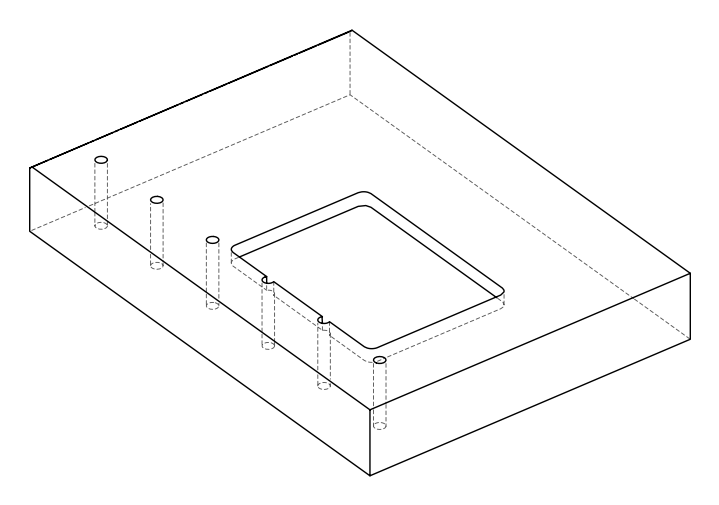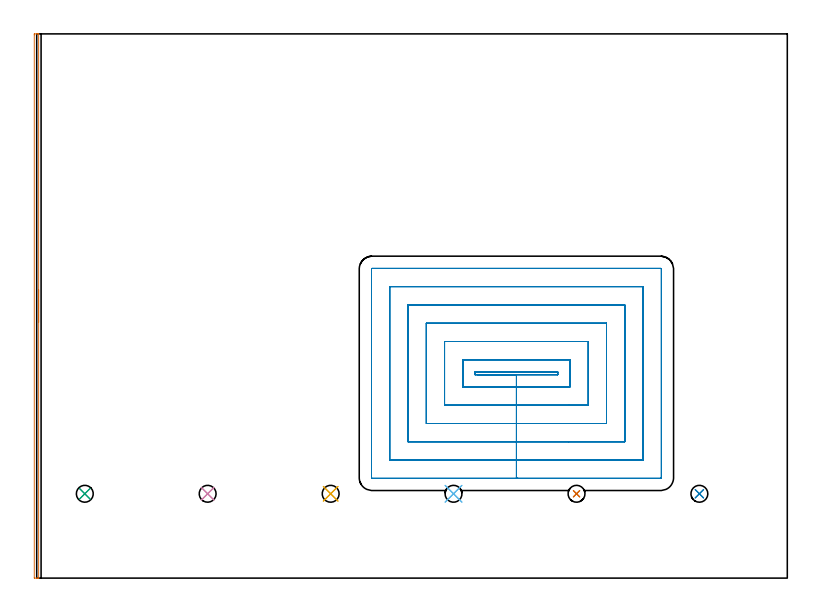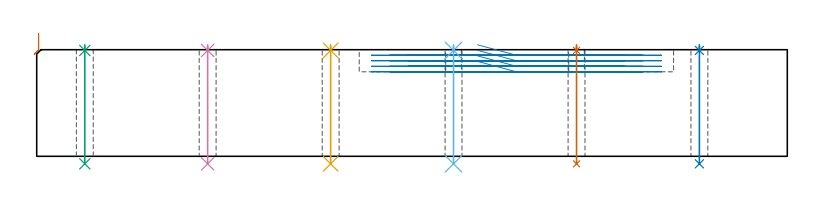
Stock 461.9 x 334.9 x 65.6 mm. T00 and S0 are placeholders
(PLAN: 14 operations, 3 tool changes, 25.3 min)
(1 AREA_MILL | FG_CHAMFER_SURFACE | UGT0205_001 | 2.84 min | 1221 mm3)
(2 MILL_RECTANGULAR_POCKET | POCKET_RECTANGULAR_STRAIGHT | UGT0201_133 | Follow Part, ap 3.75, ae 75% | 20.5 min | 378605 mm3)
(3 SPOT_DRILL | STEP1HOLE | NXT0321_9005460120000 | 0.03 min | 8 mm3)
(4 SPOT_DRILL_1 | STEP1HOLE_1 | NXT0321_9005460120000 | 0.03 min | 5 mm3)
(5 SPOT_DRILL_2 | STEP1HOLE_2 | NXT0321_9005460120000 | 0.03 min | 8 mm3)
(6 SPOT_DRILL_3 | STEP1HOLE_3 | NXT0321_9005460120000 | 0.03 min | 1 mm3)
(7 SPOT_DRILL_4 | STEP1HOLE_4 | NXT0321_9005460120000 | 0.03 min | 3 mm3)
(8 SPOT_DRILL_5 | STEP1HOLE_5 | NXT0321_9005460120000 | 0.03 min | 3 mm3)
(9 DRILL_THROUGH_HOLE_INTO_CENTER | STEP1HOLE | UGT0301_217 | 0.29 min | 5528 mm3)
(10 DRILL_THROUGH_HOLE_INTO_CENTER_1 | STEP1HOLE_1 | UGT0301_217 | 0.29 min | 5555 mm3)
(11 DRILL_THROUGH_HOLE_INTO_CENTER_2 | STEP1HOLE_2 | UGT0301_217 | 0.29 min | 5541 mm3)
(12 DRILL_THROUGH_HOLE_INTO_CENTER_3 | STEP1HOLE_3 | UGT0301_217 | 0.29 min | 5221 mm3)
(13 DRILL_THROUGH_HOLE_INTO_CENTER_4 | STEP1HOLE_4 | UGT0301_217 | 0.29 min | 5239 mm3)
(14 DRILL_THROUGH_HOLE_INTO_CENTER_5 | STEP1HOLE_5 | UGT0301_217 | 0.29 min | 5551 mm3)
(TOOL UGT0205_001 | Chamfer Mill 20 x 3 x 45 deg. | D20 FL50 Z2)
(TOOL UGT0201_133 | Carbide End Mill 15.0 | D15 FL30 Z4)
(TOOL NXT0321_9005460120000 | NC Spot Drill, 142deg, 12mm, Carbide, Uncoated | D12 PA142 FL30 Z2)
(TOOL UGT0301_217 | Twist Drill 10.4 mm | D10.4 PA118 FL82 Z2)
(OP 1 AREA_MILL)
G17 G21 G94 G90
T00 M6
G54
G17 G0 G90 X1.2 Y177.45 S1061 M3
G43 Z75.6 H0
G94 G1 Y177.412 Z74.728 F250.
Y177.298 Z73.863
Y177.109 Z73.012
Y176.847 Z72.18
Y176.513 Z71.374
Y176.11 Z70.6
Y175.642 Z69.864
Y175.11 Z69.172
Y174.521 Z68.529
Y173.878 Z67.94
Y173.186 Z67.408
Y172.45 Z66.94
Y171.676 Z66.537
Y170.87 Z66.203
Y170.038 Z65.941
Y169.187 Z65.752
Y168.322 Z65.638
Y167.45 Z65.6
Y0.156
X1.197 Y0.008 Z65.588
X1.191 Y0.006 Z65.582
X0.872 Y0. Z65.272
X0.468 Z64.868
X-0.15 Z64.245
X-1.342 Z63.055
X-1.491 Y0.002 Z62.905
X-1.5 Y0.393 Z62.9
Y334.298
X-1.498 Y334.508 Z62.902
X-1.491 Y334.898 Z62.905
X-1.341 Y334.9 Z63.056
X-0.15 Z64.245
X0.468 Z64.867
X0.873 Z65.272
X1.191 Y334.894 Z65.582
X1.197 Y334.892 Z65.588
X1.2 Y334.744 Z65.6
Y167.45
Y166.578 Z65.638
Y165.714 Z65.752
Y164.862 Z65.941
Y164.03 Z66.203
Y163.224 Z66.537
Y162.45 Z66.94
Y161.714 Z67.408
Y161.022 Z67.94
Y160.379 Z68.529
Y159.79 Z69.172
Y159.259 Z69.864
Y158.79 Z70.6
Y158.387 Z71.374
Y158.053 Z72.18
Y157.791 Z73.012
Y157.602 Z73.863
Y157.488 Z74.728
Y157.45 Z75.6
M5
M2
(OP 2 MILL_RECTANGULAR_POCKET)
G17 G21 G94 G90
T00 M6
G54
G17 G0 G90 X271.315 Y125.15 S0 M3
G43 Z75.6 H0
Z68.6
G94 G1 X295.2 Z62.2 F250.
X320.65 F500.
Y126.85
X269.75
Y125.15
X295.2
Y117.65
X328.15
Y134.35
X262.25
Y117.65
X295.2
Y106.4
X327.402
X339.4
Y145.6
X251.
Y106.4
X295.2
Y95.15
X327.402
X350.65
Y156.85
X239.75
Y95.15
X295.2
Y83.9
X327.402
X361.9
Y168.1
X228.5
Y83.9
X295.2
Y72.65
X327.402
X373.15
Y179.35
X217.25
Y72.65
X295.2
Y61.4
X384.
G3 X384.4 Y61.8 R0.4
G1 Y190.2
G3 X384. Y190.6 R0.4
G1 X206.4
G3 X206. Y190.2 R0.4
G1 Y61.8
G3 X206.4 Y61.4 R0.4
G1 X295.2
X296.2
G0 X271.315 Y125.15 Z65.2
G1 X295.2 Z58.8 F250.
X320.65 F500.
Y126.85
X269.75
Y125.15
X295.2
Y117.65
X328.15
Y134.35
X262.25
Y117.65
X295.2
Y106.4
X327.402
X339.4
Y145.6
X251.
Y106.4
X295.2
Y95.15
X327.402
X350.65
Y156.85
X239.75
Y95.15
X295.2
Y83.9
X327.402
X361.9
Y168.1
X228.5
Y83.9
X295.2
Y72.65
X327.402
X373.15
Y179.35
X217.25
Y72.65
X295.2
Y61.4
X384.
G3 X384.4 Y61.8 R0.4
G1 Y190.2
G3 X384. Y190.6 R0.4
G1 X206.4
G3 X206. Y190.2 R0.4
G1 Y61.8
G3 X206.4 Y61.4 R0.4
G1 X295.2
X296.2
G0 X271.315 Y125.15 Z61.8
G1 X295.2 Z55.4 F250.
X320.65 F500.
Y126.85
X269.75
Y125.15
X295.2
Y117.65
X328.15
Y134.35
X262.25
Y117.65
X295.2
Y106.4
X327.402
X339.4
Y145.6
X251.
Y106.4
X295.2
Y95.15
X327.402
X350.65
Y156.85
X239.75
Y95.15
X295.2
Y83.9
X327.402
X361.9
Y168.1
X228.5
Y83.9
X295.2
Y72.65
X327.402
X373.15
Y179.35
X217.25
Y72.65
X295.2
Y61.4
X384.
G3 X384.4 Y61.8 R0.4
G1 Y190.2
G3 X384. Y190.6 R0.4
G1 X206.4
G3 X206. Y190.2 R0.4
G1 Y61.8
G3 X206.4 Y61.4 R0.4
G1 X295.2
X296.2
G0 X271.315 Y125.15 Z58.4
G1 X295.2 Z52. F250.
X320.65 F500.
Y126.85
X269.75
Y125.15
X295.2
Y117.65
X328.15
Y134.35
X262.25
Y117.65
X295.2
Y106.4
X327.402
X339.4
Y145.6
X251.
Y106.4
X295.2
Y95.15
X327.402
X350.65
Y156.85
X239.75
Y95.15
X295.2
Y83.9
X327.402
X361.9
Y168.1
X228.5
Y83.9
X295.2
Y72.65
X327.402
X373.15
Y179.35
X217.25
Y72.65
X295.2
Y61.4
X384.
G3 X384.4 Y61.8 R0.4
G1 Y190.2
G3 X384. Y190.6 R0.4
G1 X206.4
G3 X206. Y190.2 R0.4
G1 Y61.8
G3 X206.4 Y61.4 R0.4
G1 X295.2
X296.2
G0 Z75.6
M5
M2
(OP 3 SPOT_DRILL)
G17 G21 G94 G90
T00 M6
G54
G17 G0 G90 X29.6 Y51.9 S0 M3
G43 Z75.6 H0
G94 G81 G98 Z65.152 F250. R68.6
G80
M5
M2
(OP 4 SPOT_DRILL_1)
G17 G21 G94 G90
T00 M6
G54
G17 G0 G90 X105.2 Y51.9 S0 M3
G43 Z75.6 H0
G94 G81 G98 Z65.152 F250. R68.6
G80
M5
M2
(OP 5 SPOT_DRILL_2)
G17 G21 G94 G90
T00 M6
G54
G17 G0 G90 X180.9 Y51.9 S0 M3
G43 Z75.6 H0
G94 G81 G98 Z65.152 F250. R68.6
G80
M5
M2
(OP 6 SPOT_DRILL_3)
G17 G21 G94 G90
T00 M6
G54
G17 G0 G90 X256.5 Y51.9 S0 M3
G43 Z75.6 H0
G94 G81 G98 Z65.152 F250. R68.6
G80
M5
M2
(OP 7 SPOT_DRILL_4)
G17 G21 G94 G90
T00 M6
G54
G17 G0 G90 X332.2 Y51.9 S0 M3
G43 Z75.6 H0
G94 G81 G98 Z65.152 F250. R68.6
G80
M5
M2
(OP 8 SPOT_DRILL_5)
G17 G21 G94 G90
T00 M6
G54
G17 G0 G90 X407.8 Y51.9 S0 M3
G43 Z75.6 H0
G94 G81 G98 Z65.152 F250. R68.6
G80
M5
M2
(OP 9 DRILL_THROUGH_HOLE_INTO_CENTER)
G17 G21 G94 G90
T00 M6
G54
G17 G0 G90 X29.6 Y51.9 S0 M3
G43 Z75.6 H0
G94 G73 G98 Z-4.624 F250. Q10.032 R67.6
G80
M5
M2
(OP 10 DRILL_THROUGH_HOLE_INTO_CENTER_1)
G17 G21 G94 G90
T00 M6
G54
G17 G0 G90 X105.2 Y51.9 S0 M3
G43 Z75.6 H0
G94 G73 G98 Z-4.624 F250. Q10.032 R67.6
G80
M5
M2
(OP 11 DRILL_THROUGH_HOLE_INTO_CENTER_2)
G17 G21 G94 G90
T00 M6
G54
G17 G0 G90 X180.9 Y51.9 S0 M3
G43 Z75.6 H0
G94 G73 G98 Z-4.624 F250. Q10.032 R67.6
G80
M5
M2
(OP 12 DRILL_THROUGH_HOLE_INTO_CENTER_3)
G17 G21 G94 G90
T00 M6
G54
G17 G0 G90 X256.5 Y51.9 S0 M3
G43 Z75.6 H0
G94 G73 G98 Z-4.624 F250. Q10.032 R67.6
G80
M5
M2
(OP 13 DRILL_THROUGH_HOLE_INTO_CENTER_4)
G17 G21 G94 G90
T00 M6
G54
G17 G0 G90 X332.2 Y51.9 S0 M3
G43 Z75.6 H0
G94 G73 G98 Z-4.624 F250. Q10.032 R67.6
G80
M5
M2
(OP 14 DRILL_THROUGH_HOLE_INTO_CENTER_5)
G17 G21 G94 G90
T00 M6
G54
G17 G0 G90 X407.8 Y51.9 S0 M3
G43 Z75.6 H0
G94 G73 G98 Z-4.624 F250. Q10.032 R67.6
G80
M5
M2
